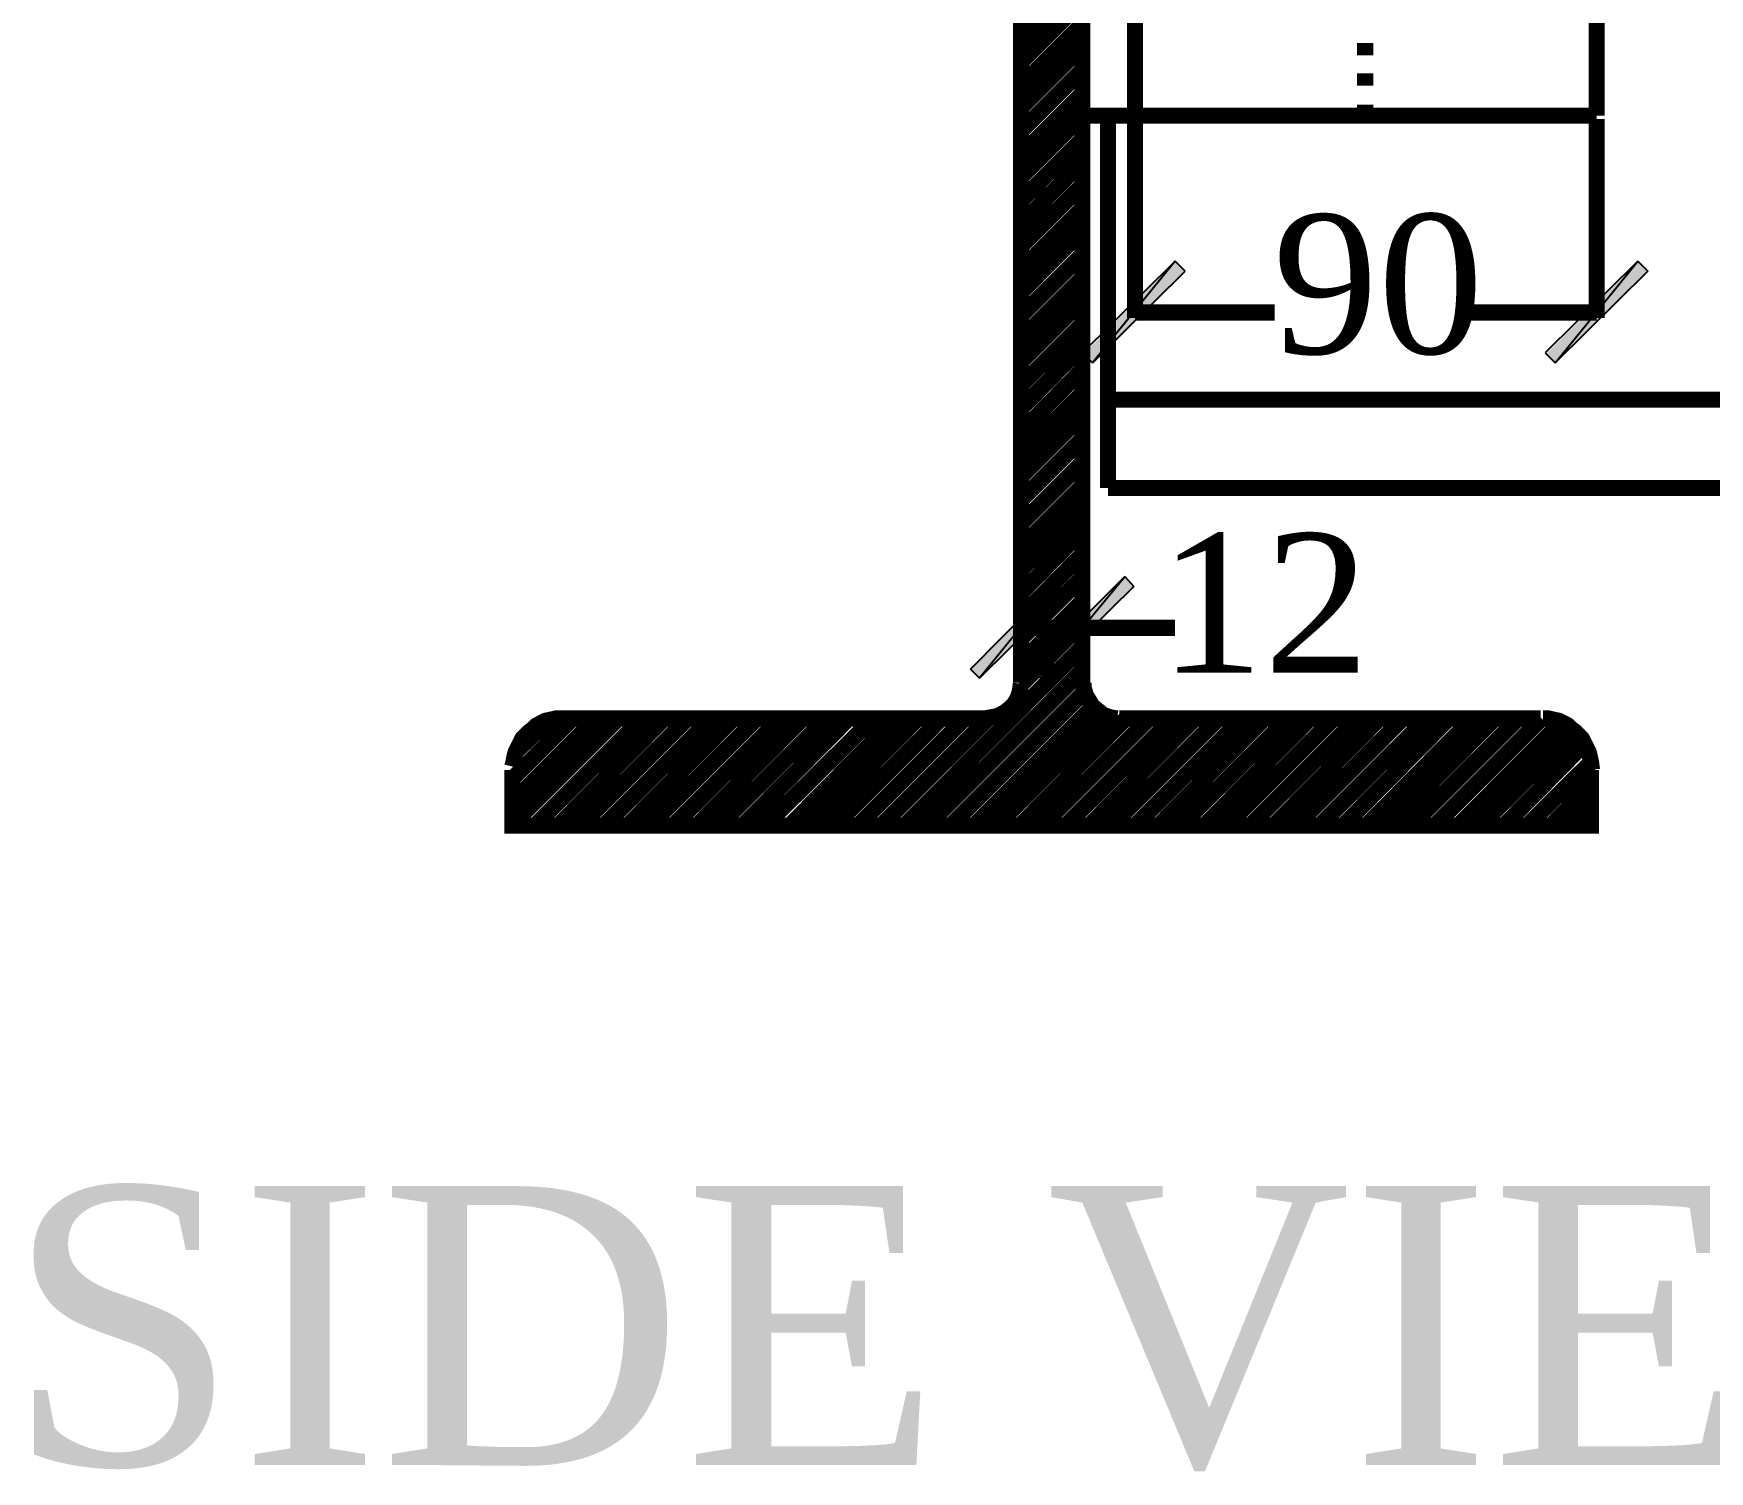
# Model space of a CAD drawing. Header units: millimetres. Extents: x 5315 to 5554, y 2783 to 3056.
# Drawn here: x 5339.42 to 5365.87, y 2838.93 to 2861.61 of the extents above; entities that cross this region are included whole.
import ezdxf

# ---------------------------------------------------------------- set-up
doc = ezdxf.new("R2010")
doc.units = ezdxf.units.MM
for name, color, linetype in [('H', 7, 'Continuous'), ('P', 7, 'Continuous'), ('T', 7, 'Continuous')]:
    doc.layers.add(name, color=color, linetype=linetype)
doc.styles.get("Standard").update_dxf_attribs({"font": 'arial.ttf'})

msp = doc.modelspace()

# ---------------------------------------------------------------- hatches: boundary and pattern name
at = {"layer": 'H', "linetype": 'Continuous'}
for points in [[(5356.147, 2856.399), (5355.989, 2856.558), (5357.453, 2858.022), (5357.611, 2857.863), (5356.147, 2856.399)], [(5363.432, 2856.399), (5363.291, 2856.558), (5364.755, 2858.022), (5364.896, 2857.863), (5363.432, 2856.399)], [(5354.348, 2851.425), (5354.207, 2851.583), (5355.671, 2853.03), (5355.812, 2852.889), (5354.348, 2851.425)], [(5355.336, 2851.425), (5355.177, 2851.583), (5356.641, 2853.03), (5356.782, 2852.889), (5355.336, 2851.425)]]:
    msp.add_hatch(color=256, dxfattribs=at).paths.add_polyline_path(points)

# ---------------------------------------------------------------- linework, layer by layer
at = {"layer": 'P', "const_width": 0.254}
for points in [[(5355.001, 2895.504), (5355.001, 2851.372)], [(5355.971, 2895.504), (5355.971, 2851.372)], [(5356.8, 2893.564), (5355.971, 2893.564), (5355.971, 2856.258)], [(5356.8, 2893.564), (5356.8, 2860.315)], [(5364.085, 2893.564), (5364.085, 2860.315)], [(5355.001, 2861.514), (5355.971, 2862.502)], [(5355.001, 2861.161), (5355.971, 2862.131)], [(5355.001, 2860.791), (5355.971, 2861.761)], [(5355.001, 2860.438), (5355.971, 2861.408)], [(5360.434, 2861.461), (5360.434, 2861.267)], [(5355.001, 2860.068), (5355.971, 2861.038)], [(5360.434, 2860.985), (5360.434, 2860.791)], [(5355.001, 2859.697), (5355.971, 2860.667)], [(5360.434, 2860.491), (5360.434, 2860.315)], [(5355.001, 2859.345), (5355.971, 2860.315)], [(5355.971, 2860.315), (5364.085, 2860.315)], [(5356.377, 2856.91), (5356.377, 2860.315)], [(5356.888, 2860.315), (5356.8, 2860.315)], [(5356.8, 2860.262), (5356.8, 2857.122)], [(5357.382, 2860.315), (5357.17, 2860.315)], [(5357.858, 2860.315), (5357.664, 2860.315)], [(5358.352, 2860.315), (5358.14, 2860.315)], [(5358.828, 2860.315), (5358.634, 2860.315)], [(5359.322, 2860.315), (5359.128, 2860.315)], [(5359.799, 2860.315), (5359.604, 2860.315)], [(5360.292, 2860.315), (5360.098, 2860.315)], [(5360.769, 2860.315), (5360.575, 2860.315)], [(5361.263, 2860.315), (5361.069, 2860.315)], [(5361.739, 2860.315), (5361.562, 2860.315)], [(5362.233, 2860.315), (5362.039, 2860.315)], [(5362.727, 2860.315), (5362.533, 2860.315)], [(5363.203, 2860.315), (5363.009, 2860.315)], [(5363.697, 2860.315), (5363.503, 2860.315)], [(5364.085, 2860.315), (5363.997, 2860.315)], [(5364.085, 2860.262), (5364.085, 2857.122)], [(5355.001, 2858.974), (5355.971, 2859.944)], [(5355.001, 2858.604), (5355.971, 2859.591)], [(5355.001, 2858.251), (5355.971, 2859.221)], [(5355.001, 2857.881), (5355.971, 2858.851)], [(5355.001, 2857.528), (5355.971, 2858.498)], [(5355.001, 2857.157), (5355.971, 2858.127)], [(5355.001, 2856.787), (5355.971, 2857.757)], [(5355.001, 2856.434), (5355.971, 2857.404)], [(5356.8, 2857.21), (5359.005, 2857.21)], [(5364.085, 2857.21), (5361.88, 2857.21)], [(5355.001, 2856.064), (5355.971, 2857.034)], [(5356.377, 2854.441), (5356.377, 2855.834), (5356.377, 2856.91)], [(5355.001, 2855.693), (5355.971, 2856.681)], [(5355.001, 2855.323), (5355.971, 2856.311)], [(5355.001, 2854.97), (5355.971, 2855.94)], [(5355.001, 2854.617), (5355.971, 2855.587)], [(5363.997, 2855.834), (5356.377, 2855.834)], [(5363.997, 2855.834), (5393.136, 2855.834)], [(5355.001, 2854.247), (5355.971, 2855.217)], [(5355.001, 2853.876), (5355.971, 2854.847)], [(5355.001, 2853.506), (5355.971, 2854.476)], [(5363.997, 2854.441), (5356.377, 2854.441)], [(5363.997, 2854.441), (5393.136, 2854.441)], [(5355.001, 2853.153), (5355.971, 2854.123)], [(5355.001, 2852.783), (5355.971, 2853.771)], [(5355.001, 2852.412), (5355.971, 2853.4)], [(5355.001, 2852.06), (5355.971, 2853.03)], [(5355.001, 2851.689), (5355.971, 2852.659)], [(5355.001, 2851.425), (5355.001, 2852.342)], [(5355.001, 2851.336), (5355.971, 2852.307)], [(5355.001, 2852.236), (5355.971, 2852.236), (5357.435, 2852.236)], [(5355.971, 2851.425), (5355.971, 2852.342)], [(5353.166, 2849.114), (5355.971, 2851.936)], [(5353.519, 2849.114), (5355.971, 2851.566)], [(5354.436, 2850.807), (5354.524, 2850.825), (5354.63, 2850.843), (5354.736, 2850.896), (5354.824, 2850.966), (5354.895, 2851.037), (5354.948, 2851.125), (5354.983, 2851.231), (5355.001, 2851.354)], [(5355.989, 2851.372), (5355.989, 2851.301), (5356.024, 2851.178), (5356.077, 2851.09), (5356.13, 2851.001), (5356.218, 2850.931), (5356.306, 2850.86), (5356.412, 2850.825), (5356.518, 2850.807)], [(5353.889, 2849.114), (5356.006, 2851.231)], [(5354.26, 2849.114), (5356.13, 2850.984)], [(5354.613, 2849.114), (5356.341, 2850.843)], [(5346.975, 2849.855), (5347.928, 2850.807)], [(5346.975, 2849.484), (5348.298, 2850.807)], [(5346.975, 2849.132), (5348.651, 2850.807)], [(5347.786, 2850.807), (5347.663, 2850.807), (5347.592, 2850.79), (5347.504, 2850.772), (5347.434, 2850.737), (5347.363, 2850.701), (5347.31, 2850.649), (5347.24, 2850.596), (5347.187, 2850.543), (5347.134, 2850.49), (5347.099, 2850.419), (5347.063, 2850.349), (5347.028, 2850.278), (5347.01, 2850.208), (5346.993, 2850.119), (5346.975, 2850.049)], [(5347.028, 2850.278), (5347.522, 2850.754)], [(5347.328, 2849.114), (5349.021, 2850.807)], [(5347.698, 2849.114), (5349.374, 2850.807)], [(5354.436, 2850.807), (5347.786, 2850.807)], [(5348.051, 2849.114), (5349.744, 2850.807)], [(5348.421, 2849.114), (5350.115, 2850.807)], [(5348.792, 2849.114), (5350.468, 2850.807)], [(5349.145, 2849.114), (5350.838, 2850.807)], [(5349.515, 2849.114), (5351.208, 2850.807)], [(5349.885, 2849.114), (5351.561, 2850.807)], [(5350.238, 2849.114), (5351.932, 2850.807)], [(5350.609, 2849.114), (5352.284, 2850.807)], [(5350.961, 2849.114), (5352.672, 2850.807)], [(5351.349, 2849.114), (5353.025, 2850.807)], [(5351.702, 2849.114), (5353.378, 2850.807)], [(5352.055, 2849.114), (5353.748, 2850.807)], [(5352.425, 2849.114), (5354.119, 2850.807)], [(5352.796, 2849.114), (5354.489, 2850.807)], [(5354.983, 2849.114), (5356.659, 2850.807)], [(5355.336, 2849.114), (5357.029, 2850.807)], [(5355.706, 2849.114), (5357.4, 2850.807)], [(5356.077, 2849.114), (5357.752, 2850.807)], [(5356.429, 2849.114), (5358.123, 2850.807)], [(5363.203, 2850.807), (5356.553, 2850.807)], [(5356.8, 2849.114), (5358.493, 2850.807)], [(5357.17, 2849.114), (5358.846, 2850.807)], [(5357.523, 2849.114), (5359.216, 2850.807)], [(5357.894, 2849.114), (5359.569, 2850.807)], [(5358.246, 2849.114), (5359.94, 2850.807)], [(5358.617, 2849.114), (5360.31, 2850.807)], [(5358.987, 2849.114), (5360.663, 2850.807)], [(5359.34, 2849.114), (5361.033, 2850.807)], [(5359.71, 2849.114), (5361.404, 2850.807)], [(5360.081, 2849.114), (5361.756, 2850.807)], [(5360.451, 2849.114), (5362.127, 2850.807)], [(5360.804, 2849.114), (5362.48, 2850.807)], [(5361.157, 2849.114), (5362.85, 2850.807)], [(5361.527, 2849.114), (5363.22, 2850.807)], [(5361.898, 2849.114), (5363.52, 2850.737)], [(5362.25, 2849.114), (5363.732, 2850.596)], [(5364.014, 2849.996), (5363.997, 2850.119), (5363.979, 2850.208), (5363.961, 2850.278), (5363.926, 2850.349), (5363.891, 2850.419), (5363.855, 2850.49), (5363.803, 2850.543), (5363.75, 2850.596), (5363.679, 2850.649), (5363.626, 2850.701), (5363.556, 2850.737), (5363.485, 2850.772), (5363.397, 2850.79), (5363.326, 2850.807), (5363.238, 2850.807)], [(5362.621, 2849.114), (5363.891, 2850.402)], [(5362.991, 2849.114), (5363.997, 2850.119)], [(5346.975, 2849.996), (5346.975, 2849.114), (5363.997, 2849.114), (5363.997, 2849.996)], [(5363.362, 2849.114), (5363.997, 2849.767)], [(5363.714, 2849.114), (5363.997, 2849.414)]]:
    msp.add_lwpolyline(points, dxfattribs=at)
at = {"layer": 'P'}
for points in [[(5355.971, 2856.575), (5357.435, 2858.022)], [(5357.435, 2858.022), (5356.13, 2856.416)], [(5357.435, 2858.022), (5356.13, 2856.416)], [(5356.13, 2856.416), (5357.594, 2857.863)], [(5357.594, 2857.863), (5357.435, 2858.022)], [(5364.737, 2858.022), (5363.273, 2856.575)], [(5363.432, 2856.416), (5364.737, 2858.022)], [(5363.432, 2856.416), (5364.737, 2858.022)], [(5364.896, 2857.863), (5363.432, 2856.416)], [(5364.737, 2858.022), (5364.896, 2857.863)], [(5356.13, 2856.416), (5355.971, 2856.575)], [(5363.273, 2856.575), (5363.432, 2856.416)], [(5354.207, 2851.583), (5355.653, 2853.047)], [(5355.653, 2853.047), (5354.348, 2851.442)], [(5355.653, 2853.047), (5354.348, 2851.442)], [(5354.348, 2851.442), (5355.812, 2852.889)], [(5356.641, 2853.047), (5355.177, 2851.583)], [(5355.318, 2851.442), (5356.641, 2853.047)], [(5355.318, 2851.442), (5356.641, 2853.047)], [(5356.782, 2852.889), (5355.318, 2851.442)], [(5355.812, 2852.889), (5355.653, 2853.047)], [(5356.641, 2853.047), (5356.782, 2852.889)], [(5354.348, 2851.442), (5354.207, 2851.583)], [(5355.177, 2851.583), (5355.318, 2851.442)]]:
    msp.add_lwpolyline(points, dxfattribs=at)

# ---------------------------------------------------------------- texts
at = {"layer": 'T', "attachment_point": 7}
for s, insert, char_height in [('{\\fTimes New Roman|b0|i0|c0|p18;90}', (5358.976, 2856.528), 2.2), ('{\\fTimes New Roman|b0|i0|c0|p18;12}', (5357.176, 2851.528), 2.2), ('{\\fTimes New Roman|b0|i0|c0|p18;SIDE VIEW}', (5338.976, 2838.928), 4.4)]:
    msp.add_mtext(s, dxfattribs=dict(at, insert=insert, char_height=char_height))

doc.saveas('drawing.dxf')
